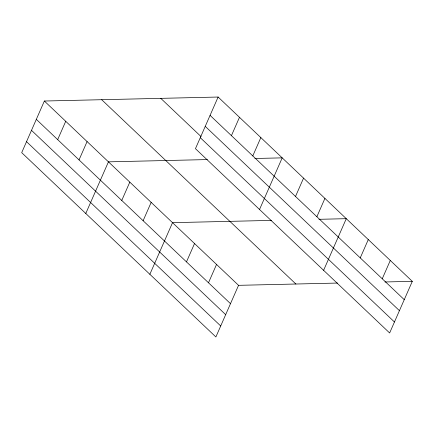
<?xml version="1.0" encoding="UTF-8"?>
<svg xmlns="http://www.w3.org/2000/svg" width="434" height="434" viewBox="0 0 434 434"><rect width="100%" height="100%" fill="white"/><g stroke="black" fill="none" stroke-linecap="round" stroke-linejoin="round"><path stroke-width="0.65" d="M218.118 97.037L195.452 148.672L389.634 332.976L412.3 281.346L218.118 97.037L44.366 101.024L21.7 152.654L215.882 336.963L238.548 285.328L337.506 283.06M57.679 139.629L65.724 121.298M79.037 159.902L87.082 141.571M85.78 213.474L108.446 161.844L207.403 159.576M121.759 200.448L129.804 182.117M143.117 220.722L151.162 202.39M149.86 274.299L172.526 222.664L271.483 220.396M231.43 135.641L239.481 117.31M186.484 261.886L194.53 243.555M252.794 155.914L260.839 137.589M208.494 282.773L216.539 264.442M259.532 209.492L282.198 157.862L254.861 158.486M295.511 196.461L303.556 178.135M316.874 216.734L324.92 198.409M323.612 270.311L346.278 218.682L318.941 219.306M360.242 257.899L368.287 239.568M382.245 278.785L390.291 260.454M384.963 281.97L412.3 281.346M210.072 115.368L404.255 299.672M205.249 126.359L399.432 310.663M160.781 98.355L201.072 136.596M200.28 137.681L394.457 321.985M101.702 99.712L295.885 284.015M44.366 101.024L238.548 285.328M36.32 119.355L230.497 303.659M31.492 130.346L225.675 314.65M26.523 141.668L220.705 325.972"/></g></svg>
